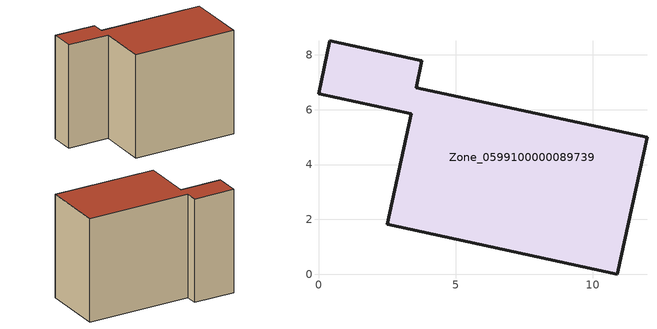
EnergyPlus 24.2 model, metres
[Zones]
Zone_0599100000089739
 floor ground (C_G): 0,6.58 0.41,8.52 3.77,7.79 3.57,6.8 11.97,5 10.9,0 2.51,1.83 3.38,5.85 z0
 wall outside (C_F): 3.57,6.8 3.77,7.79 0.41,8.52 0,6.58 3.38,5.85 2.51,1.83 10.9,0 11.97,5 3.57,6.8 z0:8.6
 roof outside (C_R): 10.9,0 11.97,5 3.57,6.8 3.77,7.79 0.41,8.52 0,6.58 3.38,5.85 2.51,1.83 z8.6
[BUILDING]
Pand.0599100000089739: North Axis=0; Terrain=City; Loads Convergence Tolerance Value=0.04; Temperature Convergence Tolerance Value=0.4; Solar Distribution=FullExterior; Maximum Number of Warmup Days=25; Minimum Number of Warmup Days=1
[Site:Location]
Rotterdam.The.Hague.AP_ZH_NLD Design_Conditions: Latitude=51.96; Longitude=4.45; Time Zone=1; Elevation=-4.5
[SITE:GROUNDTEMPERATURE:BUILDINGSURFACE]
18, 18, 18, 18, 18, 18, 18, 18, 18, 18, 18, 18
[MATERIAL] Thermal Absorptance=0.9; Solar Absorptance=0.7; Visible Absorptance=0.7
Name | Roughness | Thickness | Conductivity | Density | Specific Heat
G.TI.1975-1991 | MediumSmooth | 0.15 | 0.288461 | 540 | 1210
F.TI.1975-1991 | Rough | 0.3 | 0.230769 | 1920 | 840
R.TI.1975-1991 | MediumRough | 0.2 | 0.153846 | 1500 | 1000
[CONSTRUCTION]
C_G: G.TI.1975-1991
C_F: F.TI.1975-1991
C_R: R.TI.1975-1991
[ZONE]
Zone_0599100000089739: Type=1; Multiplier=1; Ceiling Height=Autocalculate; Volume=Autocalculate; Floor Area=autocalculate; Part of Total Floor Area=Yes
[ZONEINFILTRATION:DESIGNFLOWRATE]
Infil_Zone_0599100000089739: Zone or ZoneList or Space or SpaceList=Zone_0599100000089739; Schedule=AlwaysOn; Design Flow Rate Calculation Method=Flow/Area; Flow Rate per Floor Area=0.003; Constant Term Coefficient=1; Temperature Term Coefficient=0; Velocity Term Coefficient=0; Velocity Squared Term Coefficient=0
[HVACTEMPLATE:ZONE:IDEALLOADSAIRSYSTEM]
Zone_0599100000089739: Maximum Heating Supply Air Temperature=50; Minimum Cooling Supply Air Temperature=13; Maximum Heating Supply Air Humidity Ratio=0.0156; Minimum Cooling Supply Air Humidity Ratio=0.0077; Heating Limit=NoLimit; Cooling Limit=NoLimit; Dehumidification Control Type=ConstantSensibleHeatRatio; Cooling Sensible Heat Ratio=0.7; Dehumidification Setpoint=60; Humidification Control Type=None; Humidification Setpoint=30; Outdoor Air Method=None; Outdoor Air Flow Rate per Person=0.00944; Outdoor Air Flow Rate per Zone Floor Area=0; Outdoor Air Flow Rate per Zone=0; Demand Controlled Ventilation Type=None; Outdoor Air Economizer Type=NoEconomizer; Heat Recovery Type=None; Sensible Heat Recovery Effectiveness=0.7; Latent Heat Recovery Effectiveness=0.65
[ZONECONTROL:THERMOSTAT]
ThermostatControl_Zone_0599100000089739: Zone or ZoneList=Zone_0599100000089739; Control Type Schedule=DualSetpointControlType; Control 1=Thermostat_Zone_0599100000089739; Temperature Difference Between Cutout And Setpoint=0
[THERMOSTATSETPOINT:DUALSETPOINT]
Thermostat_Zone_0599100000089739: Heating Setpoint Temperature Schedule=HeatingSetpoint_Zone_0599100000089739; Cooling Setpoint Temperature Schedule=CoolingSetpoint_Zone_0599100000089739
[SCHEDULE:COMPACT]
HeatingSetpoint_Zone_0599100000089739: Through: 12/31, For: AllDays, Until: 24:00, 21
CoolingSetpoint_Zone_0599100000089739: Through: 12/31, For: AllDays, Until: 24:00, 24
DualSetpointControlType: Through: 12/31, For: AllDays, Until: 24:00, 4
AlwaysOn: Through: 12/31, For: AllDays, Until: 24:00, 1
